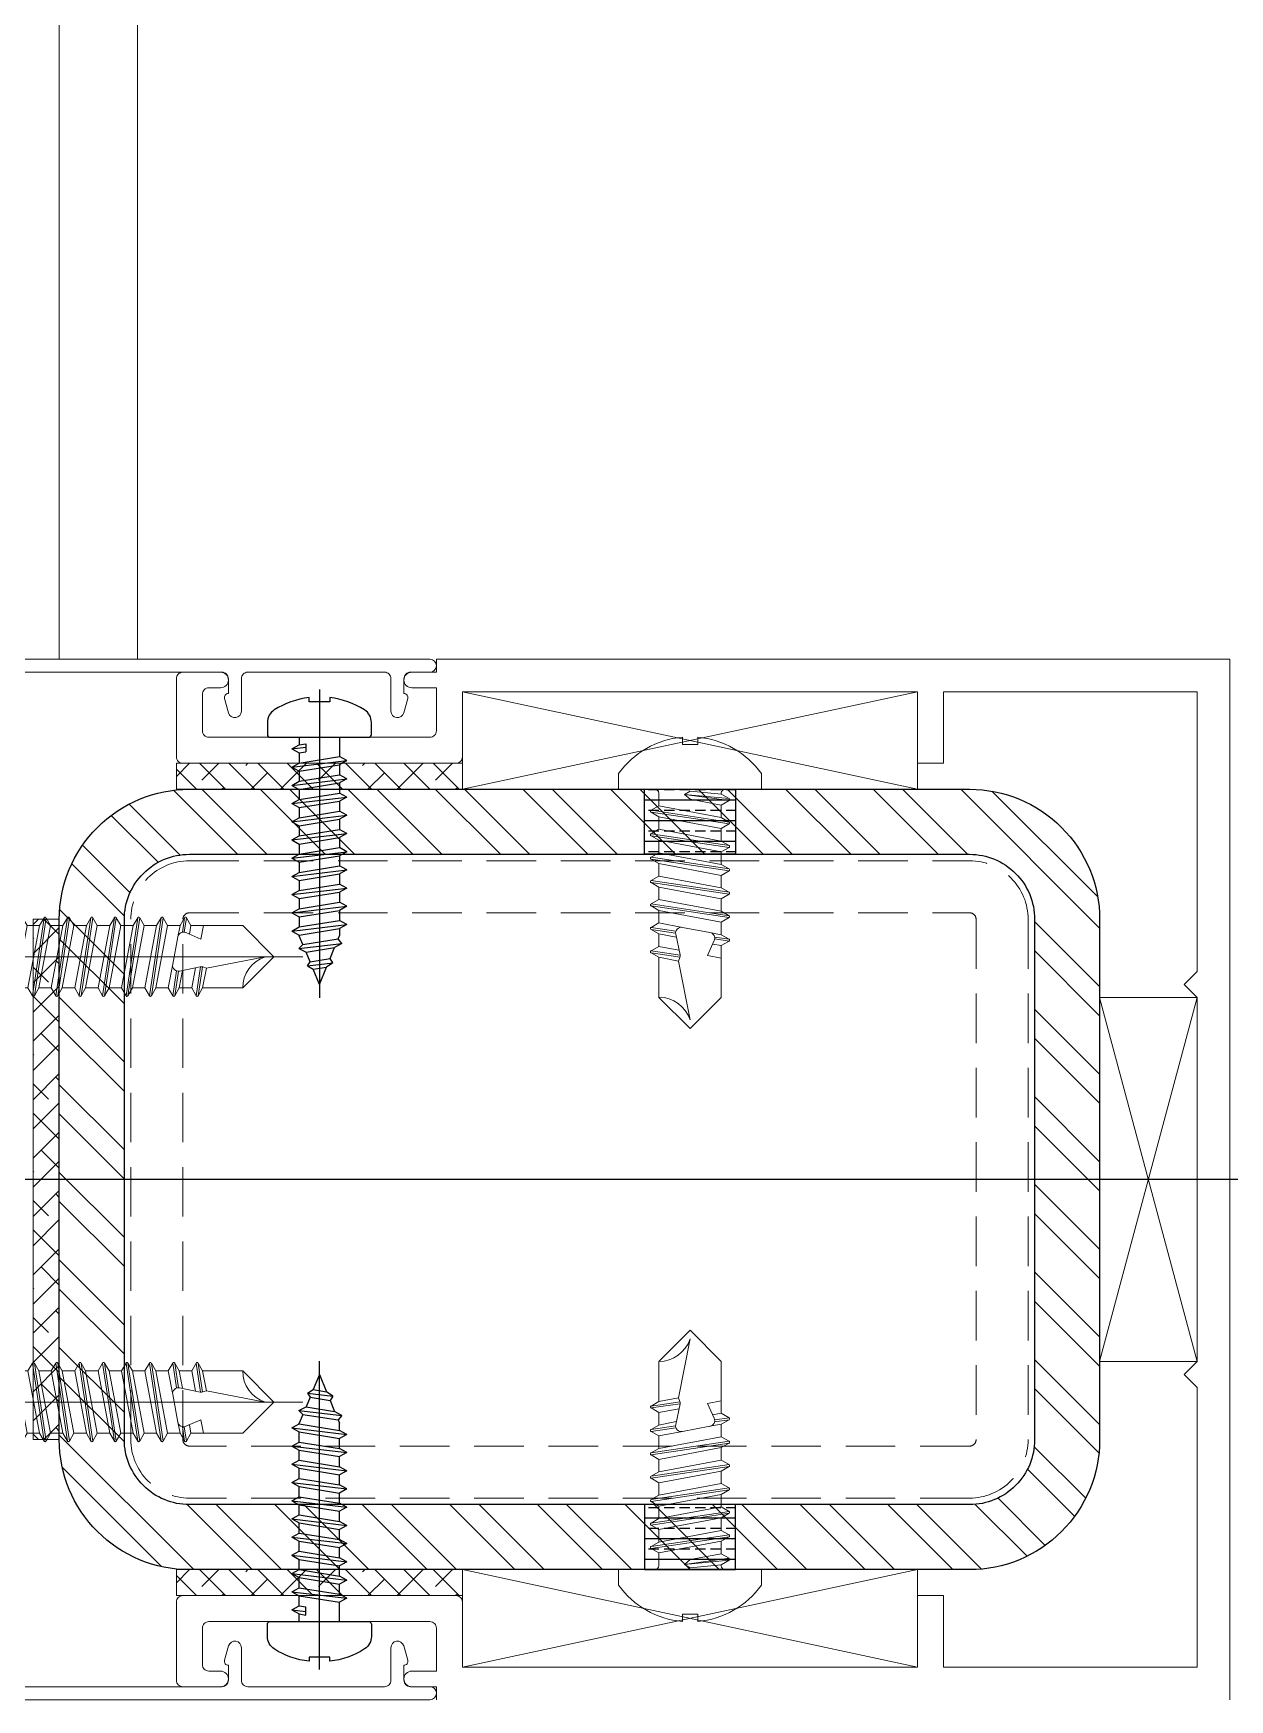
# Model space of a CAD drawing. Extents: x -280168 to 205214, y -148835 to -64913.
# Drawn here: x 51636.2 to 51728.2, y -81651 to -81522.9 of the extents above; entities that cross this region are included whole.
import ezdxf

# ---------------------------------------------------------------- set-up
doc = ezdxf.new("R2010")
doc.units = 0
doc.header["$LTSCALE"] = 1000
doc.header["$MEASUREMENT"] = 0
for name, pattern in [('CENTER', [50.8, 31.75, -6.35, 6.35, -6.35]), ('DASHED', [19.05, 12.7, -6.35]), ('DIVIDE', [1.25, 0.5, -0.25, 0, -0.25, 0, -0.25])]:
    doc.linetypes.add(name, pattern=pattern)
for name, color, linetype in [('cen', 1, 'CENTER'), ('配件层', 4, 'Continuous'), ('附件', 6, 'Continuous')]:
    doc.layers.add(name, color=color, linetype=linetype)
for name, color, linetype, lineweight in [('PJ1_accessories', 4, 'Continuous', 13), ('STE1_carbon steel', 66, 'Continuous', 25), ('STE2_hidden', 64, 'DASHED', 13), ('TC1_hatch', 251, 'Continuous', 13), ('XC1_alum.extrusion', 3, 'Continuous', 20), ('螺钉线层', 4, 'Continuous', 9)]:
    doc.layers.add(name, color=color, linetype=linetype, lineweight=lineweight)

# ---------------------------------------------------------------- blocks, each defined once
blk = doc.blocks.new('*U358')
for p, q in [((-1.55, 0), (-1.55, -0.59)), ((1.55, 0), (1.55, -1.49)), ((-2.11, -0.9), (-1.55, -0.59)), ((-2.11, -0.9), (-1.05, -0.77)), ((-2.11, -0.9), (-1.55, -1.21)), ((-1.55, -0.59), (-1.05, -0.51)), ((-1.55, -1.21), (-1.05, -1.13)), ((-1.55, -1.21), (-1.55, -1.99)), ((-1.05, -0.51), (-1.05, -1.13)), ((-2.11, -2.3), (2.11, -1.8)), ((-2.11, -2.3), (-1.55, -1.99)), ((-2.11, -2.3), (-1.55, -2.61)), ((-1.55, -1.99), (1.55, -1.49)), ((-1.55, -2.61), (1.55, -2.11)), ((2.11, -1.8), (1.55, -1.49)), ((2.11, -1.8), (1.55, -2.11)), ((1.55, -2.11), (1.55, -2.89)), ((-2.11, -3.7), (2.11, -3.2)), ((-2.11, -3.7), (-1.55, -3.39)), ((-2.11, -3.7), (-1.55, -4.01)), ((-1.55, -2.61), (-1.55, -3.39)), ((-1.55, -3.39), (1.55, -2.89)), ((-1.55, -4.01), (1.55, -3.51)), ((2.11, -3.2), (1.55, -2.89)), ((2.11, -3.2), (1.55, -3.51)), ((1.55, -3.51), (1.55, -4.29)), ((-2.11, -5.1), (2.11, -4.6)), ((-2.11, -5.1), (-1.55, -4.79)), ((-2.11, -5.1), (-1.55, -5.41)), ((-1.55, -4.01), (-1.55, -4.79)), ((-1.55, -4.79), (1.55, -4.29)), ((-1.55, -5.41), (1.55, -4.91)), ((2.11, -4.6), (1.55, -4.29)), ((2.11, -4.6), (1.55, -4.91)), ((1.55, -4.91), (1.55, -5.69)), ((-2.11, -6.5), (2.11, -6)), ((-2.11, -6.5), (-1.55, -6.19)), ((-1.55, -5.41), (-1.55, -6.19)), ((-1.55, -6.19), (1.55, -5.69)), ((-1.55, -6.81), (1.55, -6.31)), ((2.11, -6), (1.55, -5.69)), ((2.11, -6), (1.55, -6.31)), ((1.55, -6.31), (1.55, -7.09)), ((-2.11, -6.5), (-1.55, -6.81)), ((-2.11, -7.9), (2.11, -7.4)), ((-2.11, -7.9), (-1.55, -7.59)), ((-1.55, -6.81), (-1.55, -7.59)), ((-1.55, -7.59), (1.55, -7.09)), ((2.11, -7.4), (1.55, -7.09)), ((2.11, -7.4), (1.55, -7.71)), ((-2.11, -7.9), (-1.55, -8.21)), ((-2.11, -9.3), (2.11, -8.8)), ((-1.55, -8.21), (1.55, -7.71)), ((-1.55, -8.21), (-1.55, -8.99)), ((-1.55, -8.99), (1.55, -8.49)), ((1.55, -7.71), (1.55, -8.49)), ((2.11, -8.8), (1.55, -8.49)), ((2.11, -8.8), (1.55, -9.11)), ((-2.11, -9.3), (-1.55, -8.99)), ((-2.11, -9.3), (-1.55, -9.61)), ((-2.11, -10.7), (2.11, -10.2)), ((-1.55, -9.61), (1.55, -9.11)), ((-1.55, -9.61), (-1.55, -10.39)), ((-1.55, -10.39), (1.55, -9.89)), ((1.55, -9.11), (1.55, -9.89)), ((2.11, -10.2), (1.55, -9.89)), ((2.11, -10.2), (1.55, -10.51)), ((-2.11, -10.7), (-1.55, -10.39)), ((-2.11, -10.7), (-1.55, -11.01)), ((-1.55, -11.01), (1.55, -10.51)), ((-1.55, -11.01), (-1.55, -11.79)), ((-1.55, -11.79), (1.55, -11.29)), ((1.55, -10.51), (1.55, -11.29)), ((2.11, -11.6), (1.55, -11.29)), ((-2.11, -12.1), (2.11, -11.6)), ((-2.11, -12.1), (-1.55, -11.79)), ((-2.11, -12.1), (-1.55, -12.41)), ((-1.55, -12.41), (1.55, -11.91)), ((-1.55, -12.41), (-1.55, -13.19)), ((-1.55, -13.19), (1.55, -12.69)), ((2.11, -11.6), (1.55, -11.91)), ((1.55, -11.91), (1.55, -12.69)), ((2.11, -13), (1.55, -12.69)), ((-2.11, -13.5), (2.11, -13)), ((-2.11, -13.5), (-1.55, -13.19)), ((-2.11, -13.5), (-1.55, -13.81)), ((-1.55, -13.81), (1.55, -13.31)), ((-1.55, -13.81), (-1.55, -14.59)), ((-1.55, -14.59), (1.55, -14.09)), ((2.11, -13), (1.55, -13.31)), ((1.55, -13.31), (1.55, -14.09)), ((2.11, -14.4), (1.55, -14.09)), ((-2.11, -14.9), (2.11, -14.4)), ((-2.11, -14.9), (-1.55, -14.59)), ((-2.11, -14.9), (-1.55, -15.21)), ((-1.55, -15.21), (1.55, -14.71)), ((-1.55, -15.21), (-1.55, -15.26)), ((-1.27, -15.94), (-1.55, -15.26)), ((1.45, -15.51), (1.55, -15.26)), ((2.11, -14.4), (1.55, -14.71)), ((1.55, -14.71), (1.55, -15.26)), ((-1.58, -16.24), (1.73, -15.85)), ((-1.58, -16.24), (-1.27, -15.94)), ((-1.58, -16.24), (-1.03, -16.53)), ((-1.27, -15.94), (1.45, -15.51)), ((-1.03, -16.53), (1.17, -16.17)), ((-0.72, -17.26), (-1.03, -16.53)), ((0.83, -17.01), (1.17, -16.17)), ((1.73, -15.85), (1.17, -16.17)), ((1.73, -15.85), (1.45, -15.51)), ((-0.92, -17.57), (-0.72, -17.26)), ((-0.92, -17.57), (1.03, -17.34)), ((-0.92, -17.57), (-0.48, -17.84)), ((-0.72, -17.26), (0.83, -17.01)), ((-0.48, -17.84), (0.55, -17.67)), ((0, -19), (-0.48, -17.84)), ((0, -19), (0.55, -17.67)), ((1.03, -17.34), (0.55, -17.67)), ((1.03, -17.34), (0.83, -17.01))]:
    blk.add_line(p, q)
blk.add_lwpolyline([(4, 0.2), (4, 1.14, 0.257344), (3.47, 2.1, 0.110418), (0.8, 3.05), (0.8, 2.72), (-0.8, 2.72), (-0.8, 3.05, 0.110418), (-3.47, 2.1, 0.257344), (-4, 1.14), (-4, 0.2, 0.414214), (-3.8, 0), (3.8, 0, 0.414214)], format="xyb", close=True)
at = {"layer": 'cen', "ltscale": 2}
blk.add_line((0, 3.67), (0, -20.03), dxfattribs=at)
blk = doc.blocks.new('PT-C-PTZGLSI-ST5.5LST')
at = {"layer": '螺钉线层'}
for p, q in [((-1.2, 5.5), (0, 5.5)), ((0, 5.5), (0, -5.5)), ((-4, 0.59), (-3.43, 0.59)), ((-3.43, 0.59), (-3.43, -0.59)), ((-3.43, -0.59), (-4, -0.59)), ((-1.2, -5.5), (0, -5.5))]:
    blk.add_line(p, q, dxfattribs=at)
for centre, start, end in [((2.79, -0.03), 125.8299, 174.7809), ((2.79, 0.03), 185.2191, 234.1701)]:
    blk.add_arc(centre, 6.82, start, end, dxfattribs=at)
blk = doc.blocks.new('PT-C-PTZGLSI-ST5.5LW')
at = {"layer": '螺钉线层'}
for p, q in [((-0.1, 3), (-0.45, 2.4)), ((0.05, 3), (0.39, 2.4)), ((-1.41, 2.4), (-0.45, 2.4)), ((0.45, -2.4), (-0.45, 2.4)), ((0.39, 2.4), (1.29, -2.4)), ((-0.51, -2.4), (0.45, -2.4)), ((0.8, -3), (0.45, -2.4)), ((0.95, -3), (1.29, -2.4))]:
    blk.add_line(p, q, dxfattribs=at)
at = {"layer": '螺钉线层', "color": 6, "linetype": 'Continuous'}
for p, q in [((-0.1, 3), (0.8, -3)), ((0.95, -3), (0.05, 3))]:
    blk.add_line(p, q, dxfattribs=at)
at = {"layer": '螺钉线层'}
for centre, start, end in [((-0.03, 2.96), 30, 150), ((0.87, -2.96), 210, 330)]:
    blk.add_arc(centre, 0.0866, start, end, dxfattribs=at)
blk = doc.blocks.new('PT-C-PTZZZGLD-ST5.5LWW')
at = {"layer": '螺钉线层'}
for p, q in [((-7.78, 3), (-8.12, 2.4)), ((-7.63, 3), (-7.28, 2.4)), ((-5.98, 3), (-6.32, 2.4)), ((-5.83, 3), (-5.48, 2.4)), ((-9.08, 2.4), (-8.12, 2.4)), ((-7.78, 0.58), (-8.12, 2.4)), ((-7.28, 2.4), (-7.03, 1.06)), ((-6.32, 2.4), (-7.28, 2.4)), ((-6.03, 0.84), (-6.32, 2.4)), ((-2.4, 2.4), (-5.48, 2.4)), ((-5.48, 2.4), (-5.19, 0.88)), ((0, 0), (-2.4, 2.4)), ((-7.38, -1.53), (-7.78, 0.58)), ((-5.66, 0.77), (-7.25, 1.1)), ((-5.47, 0.78), (-5.19, 0.88)), ((-0.66, 0), (-5.19, 0.88)), ((0, 0), (-2.4, -2.4)), ((-8.18, -2.4), (-7.22, -2.4)), ((-7.38, -1.53), (-7.22, -2.4)), ((-6.88, -3), (-7.22, -2.4)), ((-6.76, -1.86), (-5.62, -1.35)), ((-6.73, -3), (-6.38, -2.4)), ((-6.5, -1.75), (-6.38, -2.4)), ((-6.38, -2.4), (-5.42, -2.4)), ((-2.4, -2.4), (-5.78, -2.4)), ((-5.42, -2.4), (-5.62, -1.35))]:
    blk.add_line(p, q, dxfattribs=at)
at = {"layer": '螺钉线层', "color": 6, "linetype": 'Continuous'}
for p, q in [((-7.78, 3), (-7.49, 1.09)), ((-7.34, 1.11), (-7.63, 3)), ((-5.98, 3), (-5.64, 0.76)), ((-5.49, 0.77), (-5.83, 3)), ((-7.04, -1.89), (-6.88, -3)), ((-6.73, -3), (-6.89, -1.9))]:
    blk.add_line(p, q, dxfattribs=at)
at = {"layer": '螺钉线层'}
for centre, radius, start, end in [((-7.7, 2.96), 0.0866, 30, 150), ((-5.9, 2.96), 0.0866, 30, 150), ((0.13, 2.4), 2.53, 180, 251.8842), ((-7.34, 0.66), 0.45, 77.9832, 190.6197), ((-5.59, 1.11), 0.35, 257.9832, 289.9034), ((-6.94, -1.45), 0.45, 190.6197, 293.9542), ((-6.8, -2.96), 0.0866, 210, 330)]:
    blk.add_arc(centre, radius, start, end, dxfattribs=at)
blk = doc.blocks.new('ST5.5x22自攻自钻')
at = {"layer": '螺钉线层'}
for p, q in [((-8.32, 4.5), (-8.34, 4.5)), ((-8.5, 2.1), (-8.25, 2.53)), ((-8.26, -0.3), (-8.5, 2.1)), ((-8.25, 2.53), (-7.87, 2.1)), ((-7.87, 2.1), (-7.42, -0.3)), ((-8.26, -0.3), (-8.34, -0.3)), ((-7.92, -0.9), (-8.26, -0.3)), ((-7.77, -0.9), (-7.42, -0.3))]:
    blk.add_line(p, q, dxfattribs=at)
at = {"layer": '螺钉线层', "color": 46, "linetype": 'CENTER'}
blk.add_line((-16.21, 2.1), (15.59, 2.1), dxfattribs=at)
at = {"layer": '螺钉线层', "color": 6, "linetype": 'Continuous'}
for p, q in [((-8.25, 2.53), (-7.92, -0.9)), ((-7.77, -0.9), (-8.25, 2.53))]:
    blk.add_line(p, q, dxfattribs=at)
at = {"layer": '螺钉线层'}
for centre, radius, start, end in [((-8.34, 4.8), 0.3, 180, 270), ((-8.34, -0.6), 0.3, 90, 180), ((-7.84, -0.86), 0.0866, 210, 330)]:
    blk.add_arc(centre, radius, start, end, dxfattribs=at)
for name, p in [('PT-C-PTZGLSI-ST5.5LST', (-8.64, 2.1)), ('PT-C-PTZGLSI-ST5.5LW', (-6.91, 2.1)), ('PT-C-PTZGLSI-ST5.5LW', (-5.11, 2.1)), ('PT-C-PTZGLSI-ST5.5LW', (-3.31, 2.1)), ('PT-C-PTZGLSI-ST5.5LW', (-1.51, 2.1)), ('PT-C-PTZGLSI-ST5.5LW', (0.29, 2.1)), ('PT-C-PTZGLSI-ST5.5LW', (2.09, 2.1)), ('PT-C-PTZGLSI-ST5.5LW', (3.89, 2.1)), ('PT-C-PTZZZGLD-ST5.5LWW', (13.36, 2.1))]:
    blk.add_blockref(name, p, dxfattribs=at)

msp = doc.modelspace()

# ---------------------------------------------------------------- hatches: boundary and pattern name
at = {"layer": 'PJ1_accessories'}
h = msp.add_hatch(dxfattribs=at)
h.set_pattern_fill('ANSI38', color=256, scale=0.5, angle=90)
h.set_pattern_definition([(135, (55181.2076, -91401.9267), (-1.12253202, -1.12253202), []), (225, (55181.2076, -91401.9267), (-1.12253202, -3.36759605), [3.96875, -2.38125])])
h.paths.add_polyline_path([(51669.2, -81579.03), (51669.2, -81581.03), (51647.2, -81581.03), (51647.2, -81579.03)])
h = msp.add_hatch(dxfattribs=at)
h.set_pattern_fill('ANSI38', color=256, scale=0.5, angle=180)
h.set_pattern_definition([(225, (62761.0988, -79339.0201), (1.12253202, -1.12253202), []), (315, (62761.0988, -79339.0201), (3.36759605, -1.12253202), [3.96875, -2.38125])])
h.paths.add_polyline_path([(51638.2, -81631.03), (51636.2, -81631.03), (51636.2, -81591.03), (51638.2, -81591.03)])
h = msp.add_hatch(dxfattribs=at)
h.set_pattern_fill('ANSI38', color=256, scale=0.5, angle=90)
h.set_pattern_definition([(135, (55181.2076, -91463.9266), (-1.12253202, -1.12253202), []), (225, (55181.2076, -91463.9266), (-1.12253202, -3.36759605), [3.96875, -2.38125])])
h.paths.add_polyline_path([(51669.2, -81641.03), (51669.2, -81643.03), (51647.2, -81643.03), (51647.2, -81641.03)])
at = {"layer": 'STE1_carbon steel'}
h = msp.add_hatch(dxfattribs=at)
h.set_pattern_fill('ANSI33', color=256, scale=0.5, angle=315, style=0)
h.set_pattern_definition([(360, (-853645.9087, 245641.5958), (3e-16, 1.5875), []), (360, (-853645.1149, 245640.802), (3e-16, 1.5875), [0.79375, -0.396875])])
h.paths.add_polyline_path([(51690.2, -81586.03), (51683.2, -81586.03), (51683.2, -81581.03), (51690.2, -81581.03)])
h = msp.add_hatch(dxfattribs=at)
h.set_pattern_fill('ANSI33', color=256, scale=0.5, angle=315, style=0)
h.set_pattern_definition([(360, (-853645.9087, -408863.6517), (8e-16, -1.5875), []), (360, (-853645.1149, -408862.858), (8e-16, -1.5875), [0.79375, -0.396875])])
h.paths.add_polyline_path([(51690.2, -81636.03), (51683.2, -81636.03), (51683.2, -81641.03), (51690.2, -81641.03)])
at = {"layer": 'TC1_hatch'}
h = msp.add_hatch(dxfattribs=at)
h.set_pattern_fill('ANSI32', color=256, angle=90)
h.set_pattern_definition([(135, (51168.2, -91131.028), (-3.367596, -3.367596), []), (135, (51168.2, -91128.783), (-3.367596, -3.367596), [])])
h.paths.add_polyline_path([(51648.2, -81641.03, -0.414214), (51638.2, -81631.03), (51638.2, -81591.03, -0.414214), (51648.2, -81581.03), (51708.2, -81581.03, -0.414214), (51718.2, -81591.03), (51718.2, -81631.03, -0.414214), (51708.2, -81641.03)])
h.paths.add_polyline_path([(51708.2, -81636.03, 0.414214), (51713.2, -81631.03), (51713.2, -81591.03, 0.414214), (51708.2, -81586.03), (51648.2, -81586.03, 0.414214), (51643.2, -81591.03), (51643.2, -81631.03, 0.414214), (51648.2, -81636.03)], flags=16)

# ---------------------------------------------------------------- linework, layer by layer
at = {"layer": 'PJ1_accessories'}
for points in [[(51704.2, -81573.53), (51669.2, -81573.53), (51669.2, -81581.03), (51704.2, -81581.03), (51704.2, -81573.53), (51669.2, -81581.03), (51704.2, -81581.03), (51669.2, -81573.53)], [(51725.7, -81625.03), (51718.2, -81625.03), (51718.2, -81597.03), (51725.7, -81597.03), (51725.7, -81625.03), (51718.2, -81597.03), (51725.7, -81597.03), (51718.2, -81625.03)], [(51704.2, -81648.53), (51669.2, -81648.53), (51669.2, -81641.03), (51704.2, -81641.03), (51704.2, -81648.53), (51669.2, -81641.03), (51704.2, -81641.03), (51669.2, -81648.53)]]:
    msp.add_lwpolyline(points, dxfattribs=at)
for points in [[(51669.2, -81579.03), (51669.2, -81581.03), (51647.2, -81581.03), (51647.2, -81579.03)], [(51638.2, -81631.03), (51636.2, -81631.03), (51636.2, -81591.03), (51638.2, -81591.03)], [(51669.2, -81641.03), (51669.2, -81643.03), (51647.2, -81643.03), (51647.2, -81641.03)]]:
    msp.add_lwpolyline(points, close=True, dxfattribs=at)
at = {"layer": 'STE1_carbon steel'}
for points in [[(51638.2, -81631.03), (51638.2, -81591.03, -0.414214), (51648.2, -81581.03), (51708.2, -81581.03, -0.414214), (51718.2, -81591.03), (51718.2, -81631.03, -0.414214), (51708.2, -81641.03), (51648.2, -81641.03, -0.414214)], [(51643.2, -81631.03), (51643.2, -81591.03, -0.414214), (51648.2, -81586.03), (51708.2, -81586.03, -0.414214), (51713.2, -81591.03), (51713.2, -81631.03, -0.414214), (51708.2, -81636.03), (51648.2, -81636.03, -0.414214)]]:
    msp.add_lwpolyline(points, format="xyb", close=True, dxfattribs=at)
for points in [[(51690.2, -81586.03), (51683.2, -81586.03), (51683.2, -81581.03), (51690.2, -81581.03)], [(51690.2, -81636.03), (51683.2, -81636.03), (51683.2, -81641.03), (51690.2, -81641.03)]]:
    msp.add_lwpolyline(points, close=True, dxfattribs=at)
at = {"layer": 'STE2_hidden'}
for p, q in [((51638.2, -81571.03), (51638.2, -78951.03)), ((51644.2, -81571.03), (51644.2, -78951.03))]:
    msp.add_line(p, q, dxfattribs=at)
at = {"layer": 'STE2_hidden', "ltscale": 0.0003}
for points in [[(51643.7, -81631.03), (51643.7, -81591.03, -0.414214), (51648.2, -81586.53), (51708.2, -81586.53, -0.414214), (51712.7, -81591.03), (51712.7, -81631.03, -0.414214), (51708.2, -81635.53), (51648.2, -81635.53, -0.414214)], [(51647.7, -81631.03), (51647.7, -81591.03, -0.414214), (51648.2, -81590.53), (51708.2, -81590.53, -0.414214), (51708.7, -81591.03), (51708.7, -81631.03, -0.414214), (51708.2, -81631.53), (51648.2, -81631.53, -0.414214)]]:
    msp.add_lwpolyline(points, format="xyb", close=True, dxfattribs=at)
at = {"layer": 'XC1_alum.extrusion', "color": 191}
for points in [[(51652.2, -81575.03, -0.873272), (51651.22, -81575.16), (51650.91, -81574.05, -0.495756), (51651.2, -81573.67), (51651.2, -81572.53, 0.414214), (51650.7, -81572.03), (51619.7, -81572.03, -1), (51619.7, -81571.03), (51666.7, -81571.03, -1), (51666.7, -81572.03), (51665.2, -81572.03, 0.414214), (51664.7, -81572.53), (51664.7, -81573.67, -0.495756), (51664.99, -81574.05), (51664.68, -81575.16, -0.873272), (51663.7, -81575.03), (51663.7, -81572.53, 0.414214), (51663.2, -81572.03), (51652.7, -81572.03, 0.414214), (51652.2, -81572.53)], [(51652.2, -81647.03, 0.873272), (51651.22, -81646.89), (51650.91, -81648, 0.495756), (51651.2, -81648.38), (51651.2, -81649.53, -0.414214), (51650.7, -81650.03), (51619.7, -81650.03, 1), (51619.7, -81651.03), (51666.7, -81651.03, 1), (51666.7, -81650.03), (51665.2, -81650.03, -0.414214), (51664.7, -81649.53), (51664.7, -81648.38, 0.495756), (51664.99, -81648), (51664.68, -81646.89, 0.873272), (51663.7, -81647.03), (51663.7, -81649.53, -0.414214), (51663.2, -81650.03), (51652.7, -81650.03, -0.414214), (51652.2, -81649.53)]]:
    msp.add_lwpolyline(points, format="xyb", close=True, dxfattribs=at)
at = {"layer": 'XC1_alum.extrusion'}
msp.add_lwpolyline([(51728.2, -81651.03), (51728.2, -81571.03), (51667.2, -81571.03), (51667.2, -81572.03), (51665.3, -81572.03, 1), (51665.3, -81573.23), (51667.2, -81573.23), (51667.2, -81576.53, -0.414214), (51666.7, -81577.03), (51649.7, -81577.03, -0.414214), (51649.2, -81576.53), (51649.2, -81573.73, -0.414214), (51649.7, -81573.23), (51650.6, -81573.23, 1), (51650.6, -81572.03), (51647.7, -81572.03, 0.414214), (51647.2, -81572.53), (51647.2, -81578.53, 0.414214), (51647.7, -81579.03), (51668.7, -81579.03, 0.414214), (51669.2, -81578.53), (51669.2, -81573.53), (51704.2, -81573.53), (51704.2, -81579.03), (51706.2, -81579.03), (51706.2, -81573.53), (51725.7, -81573.53), (51725.7, -81595.03), (51724.7, -81596.03), (51725.7, -81597.03), (51725.7, -81625.03), (51724.7, -81626.03), (51725.7, -81627.03), (51725.7, -81648.53), (51706.2, -81648.53), (51706.2, -81643.03), (51704.2, -81643.03), (51704.2, -81648.53), (51669.2, -81648.53), (51669.2, -81643.53, 0.414214), (51668.7, -81643.03), (51647.7, -81643.03, 0.414214), (51647.2, -81643.53), (51647.2, -81649.53, 0.414214), (51647.7, -81650.03), (51650.6, -81650.03, 1), (51650.6, -81648.83), (51649.7, -81648.83, -0.414214), (51649.2, -81648.33), (51649.2, -81645.53, -0.414214), (51649.7, -81645.03), (51666.7, -81645.03, -0.414214), (51667.2, -81645.53), (51667.2, -81648.83), (51665.3, -81648.83, 1), (51665.3, -81650.03), (51667.2, -81650.03), (51667.2, -81651.03)], format="xyb", dxfattribs=at)
at = {"layer": '螺钉线层', "color": 252, "linetype": 'Continuous'}
for p, q in [((51686.11, -81577.03), (51686.11, -81577.6)), ((51686.11, -81577.6), (51687.29, -81577.6)), ((51687.29, -81577.6), (51687.29, -81577.03)), ((51681.2, -81579.83), (51681.2, -81581.03)), ((51692.2, -81579.83), (51692.2, -81581.03)), ((51681.2, -81581.03), (51692.2, -81581.03)), ((51684.3, -81581.35), (51684.3, -81581.33)), ((51684.3, -81581.35), (51684.3, -81582.31)), ((51686.7, -81581.17), (51686.28, -81581.42)), ((51686.28, -81581.42), (51689.7, -81581.75)), ((51689.7, -81581.9), (51686.28, -81581.42)), ((51686.28, -81581.42), (51686.7, -81581.8)), ((51689.1, -81581.41), (51686.7, -81581.17)), ((51686.7, -81581.8), (51689.1, -81582.25)), ((51689.1, -81581.41), (51689.1, -81581.33)), ((51689.7, -81581.75), (51689.1, -81581.41)), ((51689.7, -81581.9), (51689.1, -81582.25)), ((51683.7, -81582.65), (51684.3, -81582.31)), ((51683.7, -81582.65), (51689.7, -81583.55)), ((51683.7, -81582.8), (51684.3, -81583.15)), ((51689.7, -81583.7), (51683.7, -81582.8)), ((51689.1, -81583.21), (51684.3, -81582.31)), ((51684.3, -81583.15), (51684.3, -81584.11)), ((51684.3, -81583.15), (51689.1, -81584.05)), ((51689.1, -81582.25), (51689.1, -81583.21)), ((51689.7, -81583.55), (51689.1, -81583.21)), ((51683.7, -81584.45), (51684.3, -81584.11)), ((51683.7, -81584.45), (51689.7, -81585.35)), ((51683.7, -81584.6), (51684.3, -81584.95)), ((51689.7, -81585.5), (51683.7, -81584.6)), ((51689.1, -81585.01), (51684.3, -81584.11)), ((51689.7, -81583.7), (51689.1, -81584.05)), ((51689.1, -81584.05), (51689.1, -81585.01)), ((51683.7, -81586.25), (51684.3, -81585.91)), ((51684.3, -81584.95), (51684.3, -81585.91)), ((51684.3, -81584.95), (51689.1, -81585.85)), ((51689.1, -81586.81), (51684.3, -81585.91)), ((51689.7, -81585.35), (51689.1, -81585.01)), ((51689.7, -81585.5), (51689.1, -81585.85)), ((51689.1, -81585.85), (51689.1, -81586.81)), ((51683.7, -81586.25), (51689.7, -81587.15)), ((51683.7, -81586.4), (51684.3, -81586.75)), ((51689.7, -81587.3), (51683.7, -81586.4)), ((51684.3, -81586.75), (51684.3, -81587.71)), ((51684.3, -81586.75), (51689.1, -81587.65)), ((51689.7, -81587.15), (51689.1, -81586.81)), ((51683.7, -81588.05), (51684.3, -81587.71)), ((51683.7, -81588.05), (51689.7, -81588.95)), ((51683.7, -81588.2), (51684.3, -81588.55)), ((51689.7, -81589.1), (51683.7, -81588.2)), ((51689.1, -81588.61), (51684.3, -81587.71)), ((51684.3, -81588.55), (51684.3, -81589.51)), ((51684.3, -81588.55), (51689.1, -81589.45)), ((51689.7, -81587.3), (51689.1, -81587.65)), ((51689.1, -81587.65), (51689.1, -81588.61)), ((51683.7, -81589.85), (51684.3, -81589.51)), ((51689.1, -81590.41), (51684.3, -81589.51)), ((51689.7, -81588.95), (51689.1, -81588.61)), ((51689.7, -81589.1), (51689.1, -81589.45)), ((51689.1, -81589.45), (51689.1, -81590.41)), ((51683.7, -81589.85), (51689.7, -81590.75)), ((51683.7, -81590), (51684.3, -81590.35)), ((51689.7, -81590.9), (51683.7, -81590)), ((51684.3, -81590.35), (51689.1, -81591.25)), ((51684.3, -81590.35), (51684.3, -81591.31)), ((51689.7, -81590.75), (51689.1, -81590.41)), ((51689.7, -81590.9), (51689.1, -81591.25)), ((51683.7, -81591.65), (51684.3, -81591.31)), ((51683.7, -81591.65), (51685.61, -81591.94)), ((51683.7, -81591.8), (51684.3, -81592.15)), ((51685.59, -81592.09), (51683.7, -81591.8)), ((51686.12, -81591.65), (51684.3, -81591.31)), ((51684.3, -81592.15), (51685.64, -81592.4)), ((51684.3, -81593.11), (51684.3, -81592.15)), ((51685.93, -81593.77), (51685.6, -81592.18)), ((51688.23, -81592.04), (51686.12, -81591.65)), ((51688.23, -81592.04), (51689.1, -81592.21)), ((51688.59, -81592.39), (51689.7, -81592.55)), ((51689.1, -81591.25), (51689.1, -81592.21)), ((51689.7, -81592.55), (51689.1, -81592.21)), ((51683.7, -81593.45), (51684.3, -81593.11)), ((51683.7, -81593.45), (51685.94, -81593.79)), ((51683.7, -81593.6), (51684.3, -81593.95)), ((51685.93, -81593.94), (51683.7, -81593.6)), ((51685.85, -81593.4), (51684.3, -81593.11)), ((51688.56, -81592.67), (51688.05, -81593.81)), ((51688.45, -81592.93), (51689.1, -81593.05)), ((51689.7, -81592.7), (51688.6, -81592.54)), ((51689.7, -81592.7), (51689.1, -81593.05)), ((51689.1, -81593.05), (51689.1, -81594.01)), ((51689.1, -81597.03), (51689.1, -81593.65)), ((51684.3, -81597.03), (51684.3, -81593.95)), ((51684.3, -81593.95), (51685.82, -81594.24)), ((51685.92, -81593.96), (51685.82, -81594.24)), ((51686.7, -81598.77), (51685.82, -81594.24)), ((51689.1, -81594.01), (51688.05, -81593.81)), ((51686.7, -81599.43), (51684.3, -81597.03)), ((51686.7, -81599.43), (51689.1, -81597.03)), ((51686.7, -81622.63), (51684.3, -81625.03)), ((51686.7, -81622.63), (51689.1, -81625.03)), ((51686.7, -81623.29), (51685.82, -81627.82)), ((51684.3, -81625.03), (51684.3, -81628.11)), ((51689.1, -81625.03), (51689.1, -81628.4)), ((51683.7, -81628.45), (51684.3, -81628.11)), ((51685.93, -81628.12), (51683.7, -81628.45)), ((51683.7, -81628.6), (51685.94, -81628.27)), ((51684.3, -81628.11), (51685.82, -81627.82)), ((51685.92, -81628.1), (51685.82, -81627.82)), ((51689.1, -81628.05), (51688.05, -81628.25)), ((51688.56, -81629.39), (51688.05, -81628.25)), ((51689.1, -81629.01), (51689.1, -81628.05)), ((51683.7, -81628.6), (51684.3, -81628.95)), ((51685.85, -81628.66), (51684.3, -81628.95)), ((51684.3, -81628.95), (51684.3, -81629.91)), ((51685.93, -81628.29), (51685.6, -81629.87)), ((51688.45, -81629.13), (51689.1, -81629.01)), ((51688.59, -81629.67), (51689.7, -81629.5)), ((51689.7, -81629.35), (51688.6, -81629.52)), ((51689.7, -81629.35), (51689.1, -81629.01)), ((51689.7, -81629.5), (51689.1, -81629.85)), ((51683.7, -81630.25), (51684.3, -81629.91)), ((51685.59, -81629.97), (51683.7, -81630.25)), ((51683.7, -81630.4), (51685.61, -81630.12)), ((51683.7, -81630.4), (51684.3, -81630.75)), ((51684.3, -81629.91), (51685.64, -81629.65)), ((51686.12, -81630.41), (51684.3, -81630.75)), ((51684.3, -81631.71), (51684.3, -81630.75)), ((51684.3, -81631.71), (51689.1, -81630.81)), ((51688.23, -81630.01), (51686.12, -81630.41)), ((51688.23, -81630.01), (51689.1, -81629.85)), ((51689.1, -81630.81), (51689.1, -81629.85)), ((51689.7, -81631.15), (51689.1, -81630.81)), ((51689.7, -81631.15), (51683.7, -81632.05)), ((51683.7, -81632.2), (51689.7, -81631.3)), ((51683.7, -81632.05), (51684.3, -81631.71)), ((51689.1, -81631.65), (51684.3, -81632.55)), ((51689.7, -81631.3), (51689.1, -81631.65)), ((51689.1, -81632.61), (51689.1, -81631.65)), ((51683.7, -81632.2), (51684.3, -81632.55)), ((51689.7, -81632.95), (51683.7, -81633.85)), ((51683.7, -81634), (51689.7, -81633.1)), ((51684.3, -81633.51), (51684.3, -81632.55)), ((51684.3, -81633.51), (51689.1, -81632.61)), ((51689.7, -81632.95), (51689.1, -81632.61)), ((51689.7, -81633.1), (51689.1, -81633.45)), ((51683.7, -81633.85), (51684.3, -81633.51)), ((51683.7, -81634), (51684.3, -81634.35)), ((51689.1, -81633.45), (51684.3, -81634.35)), ((51684.3, -81635.31), (51684.3, -81634.35)), ((51684.3, -81635.31), (51689.1, -81634.41)), ((51689.1, -81634.41), (51689.1, -81633.45)), ((51689.7, -81634.75), (51689.1, -81634.41)), ((51689.7, -81634.75), (51683.7, -81635.65)), ((51683.7, -81635.8), (51689.7, -81634.9)), ((51683.7, -81635.65), (51684.3, -81635.31)), ((51683.7, -81635.8), (51684.3, -81636.15)), ((51689.1, -81635.25), (51684.3, -81636.15)), ((51689.7, -81634.9), (51689.1, -81635.25)), ((51689.1, -81636.21), (51689.1, -81635.25)), ((51689.7, -81636.55), (51683.7, -81637.45)), ((51683.7, -81637.6), (51689.7, -81636.7)), ((51683.7, -81637.45), (51684.3, -81637.11)), ((51684.3, -81637.11), (51684.3, -81636.15)), ((51684.3, -81637.11), (51689.1, -81636.21)), ((51689.1, -81637.05), (51684.3, -81637.95)), ((51689.7, -81636.55), (51689.1, -81636.21)), ((51689.7, -81636.7), (51689.1, -81637.05)), ((51689.1, -81638.01), (51689.1, -81637.05)), ((51683.7, -81637.6), (51684.3, -81637.95)), ((51689.7, -81638.35), (51683.7, -81639.25)), ((51683.7, -81639.4), (51689.7, -81638.5)), ((51684.3, -81638.91), (51684.3, -81637.95)), ((51684.3, -81638.91), (51689.1, -81638.01)), ((51689.7, -81638.35), (51689.1, -81638.01)), ((51689.7, -81638.5), (51689.1, -81638.85)), ((51683.7, -81639.25), (51684.3, -81638.91)), ((51683.7, -81639.4), (51684.3, -81639.75)), ((51689.1, -81638.85), (51684.3, -81639.75)), ((51684.3, -81640.71), (51684.3, -81639.75)), ((51689.1, -81639.81), (51689.1, -81638.85)), ((51681.2, -81641.03), (51692.2, -81641.03)), ((51681.2, -81642.23), (51681.2, -81641.03)), ((51684.3, -81640.71), (51684.3, -81640.73)), ((51689.7, -81640.15), (51686.28, -81640.63)), ((51686.28, -81640.63), (51686.7, -81640.26)), ((51686.28, -81640.63), (51689.7, -81640.3)), ((51686.7, -81640.89), (51686.28, -81640.63)), ((51686.7, -81640.26), (51689.1, -81639.81)), ((51689.1, -81640.65), (51686.7, -81640.89)), ((51689.7, -81640.15), (51689.1, -81639.81)), ((51689.7, -81640.3), (51689.1, -81640.65)), ((51689.1, -81640.65), (51689.1, -81640.73)), ((51692.2, -81642.23), (51692.2, -81641.03)), ((51686.11, -81645.03), (51686.11, -81644.45)), ((51686.11, -81644.45), (51687.29, -81644.45)), ((51687.29, -81644.45), (51687.29, -81645.03))]:
    msp.add_line(p, q, dxfattribs=at)
for centre, radius, start, end in [((51686.73, -81583.82), 6.82, 95.2191, 144.1701), ((51686.67, -81583.82), 6.82, 35.8299, 84.7809), ((51684, -81581.33), 0.3, 0, 90), ((51689.4, -81581.33), 0.3, 90, 180), ((51689.66, -81581.83), 0.0866, 300, 60), ((51683.74, -81582.73), 0.0866, 120, 240), ((51683.74, -81584.53), 0.0866, 120, 240), ((51689.66, -81583.63), 0.0866, 300, 60), ((51689.66, -81585.43), 0.0866, 300, 60), ((51683.74, -81586.33), 0.0866, 120, 240), ((51689.66, -81587.23), 0.0866, 300, 60), ((51683.74, -81588.13), 0.0866, 120, 240), ((51689.66, -81589.03), 0.0866, 300, 60), ((51683.74, -81589.93), 0.0866, 120, 240), ((51689.66, -81590.83), 0.0866, 300, 60), ((51683.74, -81591.73), 0.0866, 120, 240), ((51686.04, -81592.09), 0.45, 79.3803, 192.0168), ((51688.15, -81592.49), 0.45, 336.0458, 79.3803), ((51683.74, -81593.53), 0.0866, 120, 240), ((51689.66, -81592.63), 0.0866, 300, 60), ((51685.59, -81593.84), 0.35, 340.0966, 12.0168), ((51684.3, -81599.55), 2.53, 18.1158, 90), ((51684.3, -81622.5), 2.53, 270, 341.8842), ((51685.59, -81628.21), 0.35, 347.9832, 19.9034), ((51683.74, -81628.53), 0.0866, 120, 240), ((51688.15, -81629.57), 0.45, 280.6197, 23.9542), ((51689.66, -81629.43), 0.0866, 300, 60), ((51683.74, -81630.33), 0.0866, 120, 240), ((51686.04, -81629.97), 0.45, 167.9832, 280.6197), ((51683.74, -81632.13), 0.0866, 120, 240), ((51689.66, -81631.23), 0.0866, 300, 60), ((51689.66, -81633.03), 0.0866, 300, 60), ((51683.74, -81633.93), 0.0866, 120, 240), ((51683.74, -81635.73), 0.0866, 120, 240), ((51689.66, -81634.83), 0.0866, 300, 60), ((51689.66, -81636.63), 0.0866, 300, 60), ((51683.74, -81637.53), 0.0866, 120, 240), ((51689.66, -81638.43), 0.0866, 300, 60), ((51683.74, -81639.33), 0.0866, 120, 240), ((51684, -81640.73), 0.3, 270, 0), ((51689.4, -81640.73), 0.3, 180, 270), ((51689.66, -81640.23), 0.0866, 300, 60), ((51686.73, -81638.23), 6.82, 215.8299, 264.7809), ((51686.67, -81638.23), 6.82, 275.2191, 324.1701)]:
    msp.add_arc(centre, radius, start, end, dxfattribs=at)
at = {"layer": '配件层', "color": 1, "linetype": 'DIVIDE', "ltscale": 20}
msp.add_line((51742.96, -81611.03), (51547.34, -81611.03), dxfattribs=at)

# ---------------------------------------------------------------- block references
at = {"ltscale": 5, "xscale": -1, "rotation": 180}
msp.add_blockref('ST5.5x22自攻自钻', (51641.34, -81591.81), dxfattribs=at)
at = {"ltscale": 5}
msp.add_blockref('ST5.5x22自攻自钻', (51641.34, -81630.25), dxfattribs=at)
at = {"layer": '附件'}
msp.add_blockref('*U358', (51658.2, -81577.03), dxfattribs=at)
at = {"layer": '附件', "xscale": -1, "rotation": 180}
msp.add_blockref('*U358', (51658.2, -81645.03), dxfattribs=at)

doc.saveas('drawing.dxf')
